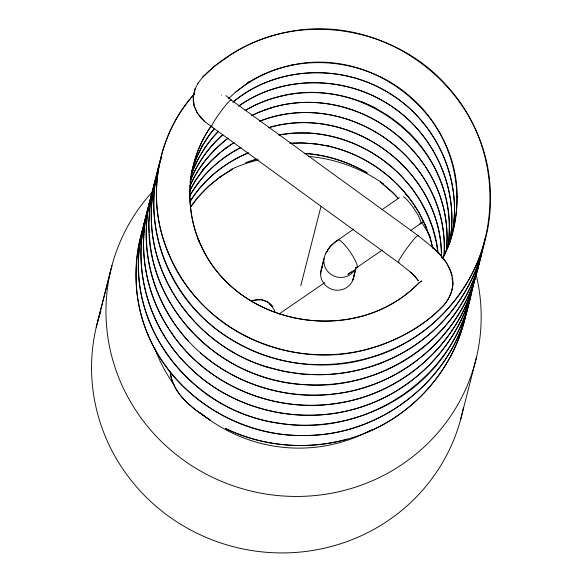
<?xml version="1.0" encoding="UTF-8"?>
<svg xmlns="http://www.w3.org/2000/svg" width="582" height="582" viewBox="0 0 582 582"><rect width="100%" height="100%" fill="white"/><g stroke="black" fill="none" stroke-linecap="round" stroke-linejoin="round"><path stroke-width="0.87" d="M446.772 246.753C453.393 154.492 358.068 80.811 270.281 108.106L271.627 107.655L258.503 112.297L252.115 115.367M441.476 257.826C442.982 171.414 351.011 102.927 268.578 127.785M170.402 372.887C173.16 394.88 193.253 408.651 210.182 420.102M446.321 250.464C456.412 154.623 354.969 77.493 264.948 109.845L266.294 109.358L251.599 115.491M443.957 255.825C450.759 160.792 348.152 86.682 259.841 121.114M446.379 250.311L446.678 247.641M194.301 94.029C155.809 136.312 145.849 200.877 168.416 253.214L169.144 254.858C199.611 329.296 288.25 370.196 365.227 349.855C395.302 341.736 424.642 326.829 445.499 303.258C452.709 294.034 455.059 281.324 450.519 270.397L445.805 261.66L439.046 253.417M452.898 283.274L451.974 277.781M141.2 237.1C122.787 325.534 192.904 412.434 280.466 423.369C367.7 437.868 459.016 375.375 472.519 287.057M452.934 283.012C452.963 291.109 449.071 298.319 444.379 304.662C427.152 322.843 405.327 336.047 381.959 344.784C335.188 361.567 281.484 356.999 238.329 332.3C196.112 308.249 165.71 264.861 158.093 216.817C151.444 173.341 164.524 127.072 194.126 94.371M448.002 246.404C454.171 205.373 438.893 162.429 409.713 133.213L399.434 123.922M472.657 286.286C469.718 304.364 463.352 321.737 454.833 337.909L454.557 338.368C406.054 429.851 276.952 453.669 197.96 387.496L197.436 387.059C166.678 361.931 145.384 325.433 139.869 285.995L139.753 284.911C136.872 261.951 138.763 238.314 146.286 216.388M449.333 244.353C460.806 189.543 433.284 130.361 385.168 102.257C340.921 75.42 280.968 75.82 238.591 106.266M482.529 248.296C469.208 330.38 387.394 391.359 305.179 384.695C220.185 381.166 144.307 305.812 148.992 219.167L150.694 199.859L154.375 182.93L156.34 177.19M447.747 248.027L448.875 240.155L448.86 240.708L449.377 226.034L449.362 226.558C449.61 142.525 362.753 75.886 281.601 95.943L282.285 95.768L268.819 99.551L255.884 104.724L245.175 110.405M479.903 258.444L480.15 256.698M152.753 195.341C140.844 273.831 199.291 351.419 275.213 369.286L275.766 369.417C316.412 379.784 360.6 374.786 397.841 355.449L398.284 355.224C442.415 332.177 475.77 288.832 484.711 239.66M153.153 192.693L154.499 183.861L158.071 170.497M469.165 301.163C455.277 378.991 379.704 437.54 301.301 435.489C217.937 436.136 139.527 368.137 136.283 283.318L136.217 281.157C135.613 261.718 138.101 242.119 144.7 223.786M476.011 274.289L476.6 270.797M451.159 237.907C464.916 180.536 435.176 117.484 383.451 89.824C336.898 63.613 274.864 67.461 233.367 101.741M466.626 310.592C457.801 359.145 425.195 402.053 381.872 425.289C334.09 450.999 274.377 452.236 225.561 428.548C263.159 446.62 307.151 450.41 347.323 439.214M466.648 310.286C456.914 365.285 416.45 412.711 364.805 433.27M320.58 273.933L324.087 258.19M474.461 278.778L473.013 286.715L467.506 304.83M469.041 301.287C456.055 374.059 388.834 430.651 315.633 435.03C246.135 440.77 174.847 399.929 148.046 334.926L147.726 334.01M474.497 278.756C464.269 337.291 419.826 387.503 363.612 406.221C305.841 426.104 238.074 412.471 193.188 370.807L192.213 369.854C148.068 329.921 129.189 264.061 148.526 207.338M151.145 197.589C135.635 242.687 144.518 294.39 171.719 333.202L172.628 334.505C209.585 387.867 278.916 414.631 342.332 402.431C406.767 391.104 461.992 339.502 475.843 275.293M475.465 275.89C461.286 343.424 400.336 396.204 332.257 403.995C268.411 412.42 200.87 381.785 167.318 326.386L166.372 324.96C143.296 287.246 136.835 239.471 151.116 197.414M449.18 244.127C460.078 193.377 436.973 138.385 394.858 108.608C350.051 75.835 284.991 73.579 239.202 105.655M482.973 246.23C475.792 288.861 451.05 327.812 416.014 353.019L415.73 353.223C370.719 385.597 310.002 393.847 257.899 375.048L257.535 374.91C198.404 354.242 152.244 297.664 149.407 234.35M144.511 223.008L146.489 216.686M140.699 239.267L145.013 220.833M480.077 258.073C468.146 329.223 405.319 386.412 333.952 394.014C268.964 402.286 200.412 370.087 167.565 312.956L167.107 312.156C150.003 282.503 142.816 247.335 147.537 213.383L150.956 195.967L154.565 184.741M450.075 241.705C465.309 186.88 439.716 125.145 391.97 94.931C344.486 63.409 276.785 65.097 232.858 102.301M485.257 237.863C476.731 284.896 446.765 327.077 405.567 351.179L405.079 351.448C377.252 367.388 345.024 375.979 312.912 374.524M323.599 259.936L321.635 267.822M97.616 321.817L112.013 265.348M96.205 327.426L110.602 270.95M300.763 285.784L320.958 206.574M460.733 419.164L476.534 357.093M479.524 261.063C468.248 319.423 423.187 368.872 366.696 386.804C310.257 405.348 244.796 392.355 200.303 352.801M356.097 267.742L352.888 280.037L355.864 268.877M355.66 268.113L355.769 267.822C355.471 266.643 355.718 268.869 355.937 267.676M143.943 225.7C131.808 261.071 133.634 300.501 148.046 334.926M449.428 243.96L450.664 239.638M155.7 179.285L152.731 189.354L149.807 206.377L148.861 223.663L149.298 232.618M161.49 157.045L158.369 166.969L154.856 186.007C151.291 216.591 157.191 247.939 171.21 275.315L171.661 276.152C207.199 346.064 294.921 380.795 369.315 358.105C439.41 338.782 491.957 270.244 490.4 197.24L490.386 196.709C490.815 92.392 387.088 10.214 285.631 32.41L284.954 32.556C253.956 39.263 224.608 54.533 202.471 77.391M191.063 174.236C195.552 157.613 203.402 141.848 214.467 128.629M159.148 166.205C152.324 185.542 150.367 206.312 151.764 226.689L151.815 227.773C156.936 292.157 205.599 348.443 266.862 366.9L267.494 367.067M190.525 177.837L192.438 171.828L197.895 159.584L205.104 147.384L204.508 148.315L212.423 137.818L218.279 131.597M154.55 184.792C145.595 209.658 144.241 236.889 148.985 262.795L149.443 264.846C155.161 293.153 168.824 319.569 188.204 340.928M148.694 207.643C130.317 260.307 145.762 321.511 183.876 361.597L184.858 362.615C226.529 407.218 292.935 425.398 351.754 409.801C404.745 396.218 449.762 355.624 467.899 303.899M161.454 157.547C137.141 226.5 172.345 306.714 235.128 341.765C303.018 382.41 397.622 367.569 449.129 307.267C503.706 246.659 503.386 149.356 449.26 88.58C397.324 26.757 299.737 9.872 231.505 54.264L214.685 66.035L202.536 77.311L197.989 83.226M148.89 204.26L149.254 203.198M191.842 170.882L196.119 158.355L202.478 145.144L201.445 147.064L209.382 134.66L214.358 128.637M191.085 175.197C196.84 158.726 206.465 143.812 218.446 131.176M460.544 321.351L460.929 320.442M189.885 182.151C196.854 163.949 208.261 147.392 223.008 134.638M442.829 257.826C452.192 238.969 457.088 218.061 457.088 197.014L457.103 197.545C458.034 113.948 372.749 46.771 291.677 65.169L292.353 65.024C271.699 69.462 252.188 78.672 235.797 92.007M442.909 258.132C470.227 206.035 456.368 137.767 412.689 98.896C369.01 58.113 298.144 50.234 247.619 82.913L249.147 81.902L235.834 91.971L228.377 98.744M189.965 186.073C198.135 167.005 211.884 150.658 228.231 138.036M190.132 185.702C198.287 166.969 211.688 150.723 227.889 138.363M189.405 191.74C197.807 174.418 210.837 159.592 226.092 147.959L225.285 148.497L234.073 142.692M465.811 309.231L466.255 308.285M458.325 325.658L458.754 324.741M190.7 179.751C197.836 162.727 208.705 147.399 222.36 134.973M198.178 82.942L195.065 88.959L193.26 96.583L193.282 101.348L194.126 105.822L197.334 113.09L204.973 121.856L398.546 262.642L410.514 272.158L415.097 276.603L414.835 276.326L418.24 280.589M195.232 88.58L193.246 96.787L194.206 105.997M189.463 196.447C201.234 175.444 219.625 158.26 241.115 147.464M189.281 191.5L195.37 180.478L203.54 169.006L202.209 170.642L210.917 160.894L220.44 152.295M189.528 196.192C201.357 175.48 219.443 158.457 240.672 147.639M189.819 201.947C203.336 179.954 224.317 162.778 248.15 153.015M211.193 125.996C187.571 159.293 183.497 204.631 199.43 242.047L198.702 240.402C233.149 326.284 355.667 348.916 419.273 282.452M190.147 201.394C203.736 179.503 224.739 162.705 248.405 152.768M325.825 253.025L330.823 245.8L337.153 240.482M327.31 250.187L330.925 245.713L334.599 242.381L353.718 229.09M329.267 247.859L329.95 246.841M211.011 126.359C187.84 159.039 183.694 203.416 198.731 240.351L197.931 238.656L204.769 253.163L204.02 251.562C243.909 328.794 358.73 345.155 419.004 282.896M190.525 207.185C201.001 191.58 215.507 179.03 231.658 169.551M190.35 207.338L197.873 197.327L208.371 186.458L220.229 176.848L219.443 177.401L232.502 169.224M414.719 207.112L415.613 206.21M228.581 98.547L229.635 97.47M423.732 221.233L410.616 230.61M221.771 151.218L231.527 144.183M381.843 209.767L399.478 197.64M279.134 313.96L324.611 282.707M356.948 267.487L382.381 250.013M353.478 270.63L347.854 274.304L351.31 272.056M420.371 281.797L419.913 282.139L420.51 281.71A16.703 2.845 -5.3 0 1 420.939 281.506L421.804 281.193L421.193 281.288M245.058 110.587C284.132 87.067 335.065 87.089 375.244 107.983M232.225 143.681L233.724 142.823M382.025 362.579L377.572 364.696M251.264 301.134L252.653 300.545M259.594 121.231C347.716 86.696 449.719 159.992 444.175 254.778M245.509 162.8L256.095 159.119M246.521 162.64L257.2 159.097M252.479 300.596L261.536 299.708L267.684 301.993M269.997 127.211C351.601 104.171 441.876 170.853 441.389 256.189M253.781 300.196C260.772 298.173 268.462 300.872 272.842 306.685L268.287 302.473M278.698 135.06C352.35 120.532 429.982 177.466 437.991 252.21M421.797 281.201L421.288 281.273M279.513 134.726L294.201 133.147L309.057 133.176L308.584 133.147C343.86 135.235 377.922 151.16 402.191 176.841M290.309 143.303L300.865 142.903L314.978 143.827L314.215 143.71L328.968 146.22L328.364 146.126C365.954 154.572 399.507 179.023 418.814 212.394L418.553 211.892L425.326 225.19M289.756 143.23L302.916 142.932L316.972 144.067M304.641 153.59C326.72 154.841 348.254 161.898 367.315 173.021M221.356 95.077L221.495 95.062M310.242 374.408L302.24 374.066L284.656 371.462L266.862 366.9M305.943 153.386C327.404 155.198 348.305 161.847 366.9 172.709M317.103 144.125C359.618 149.894 398.568 176.331 419.586 213.747L419.324 213.216L425.929 226.565M284.183 371.331L284.656 371.462M406.411 194.737L406.52 194.788M362.186 102.061L361.829 101.894L375.041 107.888L387.685 115.287L398.743 123.413M355.58 267.4L356.038 267.633M210.444 420.269C193.326 409.146 174.003 395.338 170.373 373.731L170.264 371.571M380.315 181.795L392.472 192.315L398.146 198.244M380.541 182.028L392.646 192.569L398.241 198.338M225.925 95.586L231.069 99.871L417.963 235.484C431.24 246.477 448.395 257.935 451.654 276.043M439.308 253.679L432.666 247.241M201.219 118.19L204.98 121.856M410.441 272.092L415.01 276.508L414.755 276.254L418.182 280.495M402.766 177.525L411.983 188.473L420.4 201.066L427.37 214.503L427.246 214.154L432.79 228.602L432.644 228.202L436.42 242.679L437.919 253.046M201.292 118.291L197.342 113.104L194.112 105.793M175.08 267.087L175.829 268.688M167.543 251.104L168.344 252.799M425.02 224.587L430.105 237.878L432.884 248.39M425.624 225.94L430.549 239.231L432.732 247.808M141.382 315.786L141.717 316.753M463.476 407.349A187.971 182.064 14.3 0 1 232.283 546.418A187.971 182.064 14.3 0 1 100.912 310.97M475.792 273.329A187.971 182.064 14.3 0 1 248.878 490.517A187.971 182.064 14.3 0 1 152.68 191.478M371.563 429.785A150.643 145.915 14.3 0 1 200.353 412.762M174.265 385.022A150.643 145.915 14.3 0 1 154.506 347.469M230.945 169.449A150.643 145.915 14.3 0 1 258.452 159.963M308.431 156.354A150.643 145.915 14.3 0 1 383.589 183.934M421.586 222.426A150.643 145.915 14.3 0 1 430.687 237.66M269.619 304.415A16.74 16.216 14.3 0 1 274.995 311.741M212.183 126.789A16.74 1.579 -54 0 1 219.814 112.893A16.74 1.579 -54 0 1 231.243 100.373M399.077 262.402A16.74 1.579 -54 0 1 406.709 248.507A16.74 1.579 -54 0 1 418.138 235.986M403.428 196.636A16.74 3.172 55.5 0 1 416.457 212.51A16.74 3.172 55.5 0 1 419.789 223.859M337.647 241.057A16.74 3.172 55.5 0 1 350.138 251.948A16.74 3.172 55.5 0 1 355.697 267.364M356.148 267.247A16.74 16.216 14.3 0 1 332.278 275.199A16.74 16.216 14.3 0 1 327.455 250.922M353.98 274.908A16.74 16.216 14.3 0 1 333.239 289.698A16.74 16.216 14.3 0 1 322.232 266.731M406.214 194.875A16.725 3.317 38.2 0 1 406.52 194.992M405.683 194.453A16.689 3.397 36.2 0 1 405.981 194.534"/></g></svg>
